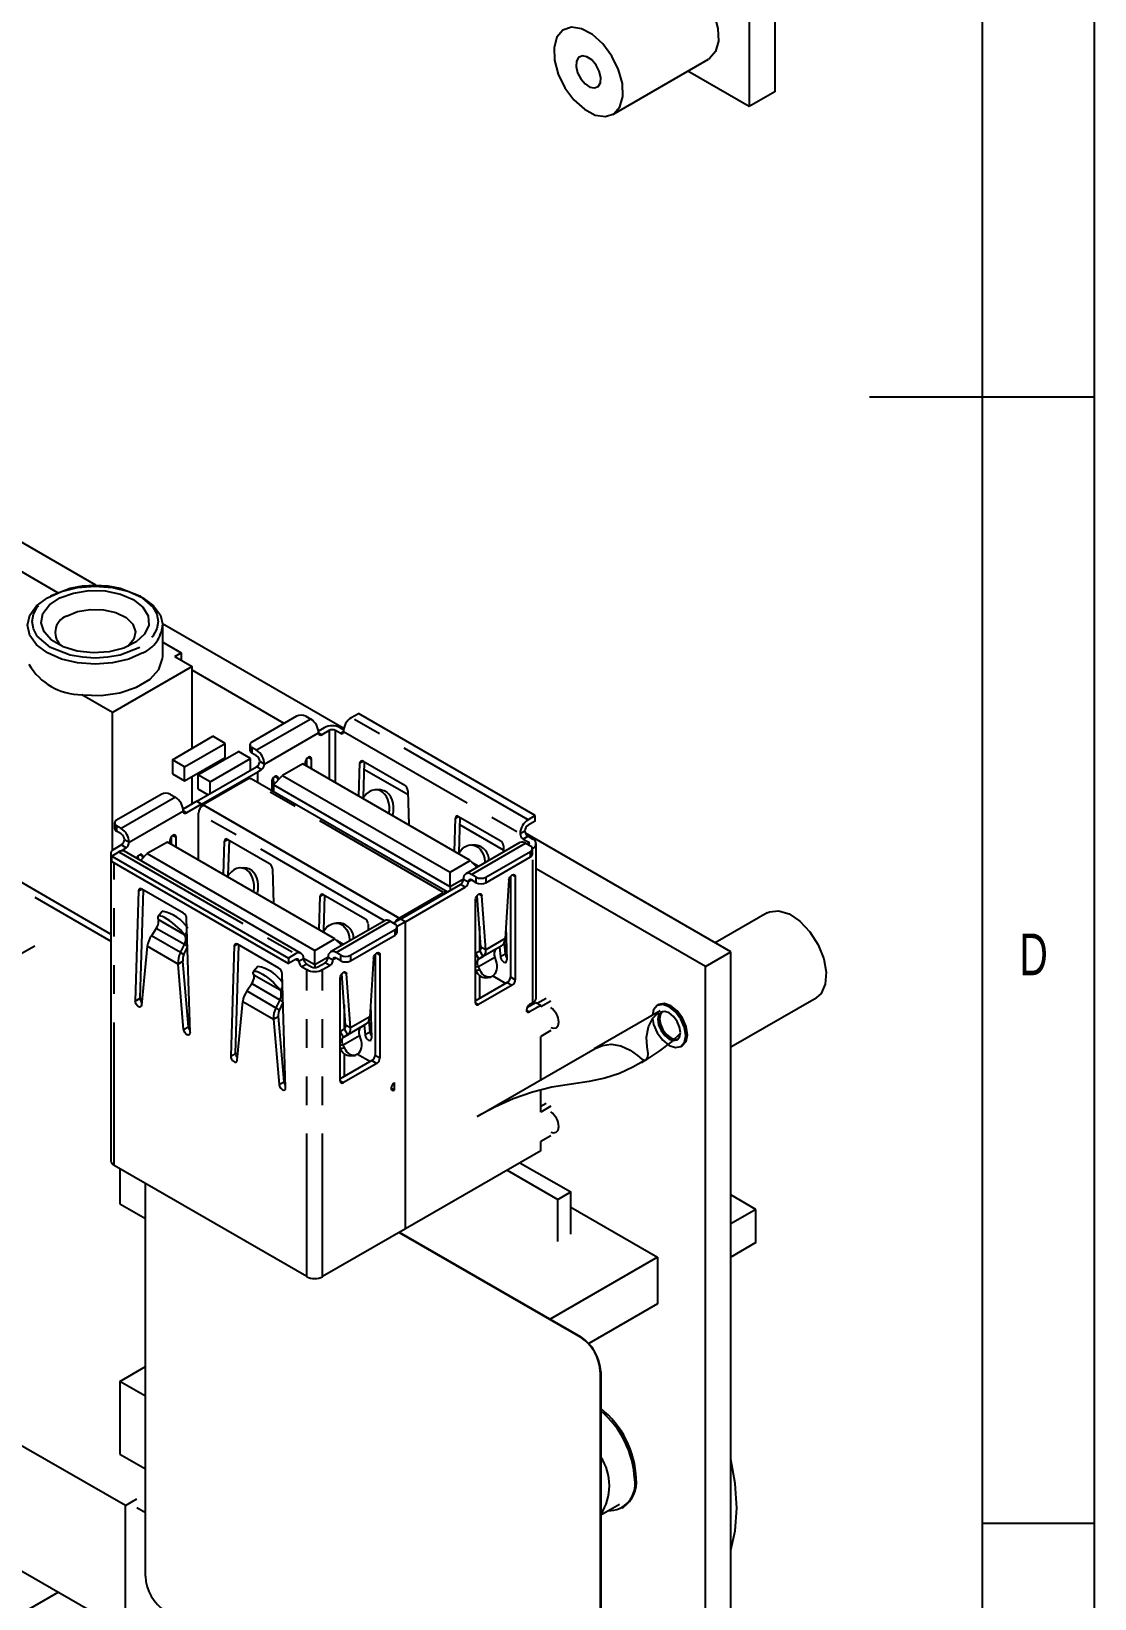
# Model space of a CAD drawing. Extents: x 5 to 415, y 3 to 292.
# Drawn here: x 367.8 to 415, y 95.2 to 164.7 of the extents above; entities that cross this region are included whole.
import ezdxf
from ezdxf.enums import TextEntityAlignment as Align

# ---------------------------------------------------------------- set-up
doc = ezdxf.new("R2010")
doc.units = 0
doc.linetypes.add('PHANTOM', pattern=[12.7, 6.35, -1.27, 1.27, -1.27, 1.27, -1.27])
doc.layers.get('0').update_dxf_attribs({"linetype": 'CONTINUOUS'})

msp = doc.modelspace()

# ---------------------------------------------------------------- linework, layer by layer
at = {"color": 7, "linetype": 'CONTINUOUS'}
for p, q in [((415, 5), (415, 292)), ((410, 287), (410, 5)), ((400.789, 221.666), (400.789, 162.058)), ((399.657, 221.013), (399.657, 161.405)), ((393.604, 161.062), (397.847, 163.512)), ((399.657, 161.405), (396.928, 162.981)), ((400.789, 162.058), (399.657, 161.405)), ((415, 148.5), (405, 148.5)), ((370.638, 140.153), (362.666, 144.755)), ((368.953, 139.82), (363.982, 142.69)), ((381.648, 133.797), (373.605, 138.44)), ((373.607, 136.987), (373.607, 138.375)), ((373.607, 137.623), (374.426, 137.15)), ((374.143, 136.987), (374.426, 137.15)), ((374.426, 137.15), (374.426, 136.824)), ((374.921, 136.538), (371.385, 134.497)), ((374.143, 136.987), (374.921, 136.538)), ((374.921, 132.914), (374.921, 136.538)), ((379, 134.019), (374.921, 136.375)), ((371.385, 134.497), (370.012, 135.29)), ((371.385, 128.39), (371.385, 134.497)), ((379.545, 134.334), (377.565, 133.191)), ((379.969, 134.334), (380.181, 134.212)), ((381.985, 134.273), (382.303, 134.456)), ((390.152, 129.925), (382.303, 134.456)), ((380.782, 133.824), (380.529, 133.677)), ((380.995, 133.701), (380.676, 133.517)), ((381.49, 133.579), (381.277, 133.701)), ((381.637, 133.739), (381.49, 133.824)), ((374.042, 132.407), (375.838, 133.444)), ((374.581, 132.096), (376.377, 133.133)), ((376.377, 133.133), (375.838, 133.444)), ((376.377, 132.511), (376.377, 133.133)), ((377.477, 133.069), (377.477, 132.824)), ((377.777, 132.824), (377.565, 132.946)), ((374.581, 132.096), (374.042, 132.407)), ((374.042, 132.407), (374.042, 131.785)), ((374.581, 131.474), (376.377, 132.511)), ((375.173, 131.733), (376.97, 132.77)), ((375.712, 131.422), (377.508, 132.459)), ((377.508, 132.459), (376.97, 132.77)), ((377.508, 131.934), (377.508, 132.459)), ((377.777, 132.579), (377.565, 132.701)), ((379.934, 132.285), (379.926, 132.164)), ((380.005, 132.118), (380.005, 132.455)), ((380.217, 131.996), (380.217, 132.436)), ((382.323, 130.78), (382.369, 132.26)), ((382.51, 132.336), (384.358, 131.269)), ((382.53, 130.737), (382.578, 132.297)), ((374.042, 131.785), (374.581, 131.474)), ((374.581, 131.474), (374.581, 132.096)), ((374.921, 130.44), (374.921, 131.67)), ((375.126, 130.558), (377.777, 132.089)), ((375.712, 131.422), (375.173, 131.733)), ((375.173, 131.733), (375.173, 131.111)), ((375.338, 130.435), (377.831, 131.874)), ((377.388, 131.538), (375.408, 130.395)), ((386.236, 126.532), (377.538, 131.553)), ((377.83, 131.874), (377.989, 131.966)), ((377.831, 131.874), (377.83, 131.874)), ((377.831, 131.384), (377.831, 131.874)), ((378.475, 131.524), (378.531, 131.556)), ((378.527, 131.297), (378.935, 131.705)), ((378.548, 131.318), (378.527, 131.606)), ((378.737, 131.507), (378.731, 131.591)), ((379.828, 132.22), (378.935, 131.705)), ((378.935, 131.705), (386.376, 127.41)), ((387.269, 127.925), (379.828, 132.22)), ((384.505, 130.842), (382.568, 131.96)), ((373.535, 130.864), (371.555, 129.721)), ((373.959, 130.864), (374.171, 130.742)), ((375.173, 131.111), (375.628, 130.848)), ((375.712, 130.897), (375.712, 131.422)), ((378.449, 131.415), (378.449, 131.027)), ((386.376, 126.766), (378.527, 131.297)), ((378.527, 131.297), (378.527, 130.982)), ((383.28, 131.065), (383.093, 131.072)), ((384.5, 131.03), (384.545, 129.497)), ((375.126, 130.558), (374.519, 130.208)), ((375.338, 130.436), (374.666, 130.048)), ((375.338, 130.436), (375.126, 130.558)), ((375.126, 130.558), (375.338, 130.435)), ((375.338, 130.436), (375.338, 130.34)), ((375.338, 130.34), (375.338, 130.435)), ((375.401, 130.39), (375.479, 130.354)), ((375.408, 130.395), (384.107, 125.373)), ((384.035, 125.415), (375.479, 130.354)), ((371.467, 129.599), (371.467, 129.354)), ((371.767, 129.354), (371.555, 129.476)), ((375.196, 127.955), (375.196, 130.027)), ((386.566, 128.331), (386.611, 129.811)), ((386.753, 129.887), (388.601, 128.82)), ((386.773, 128.288), (386.821, 129.848)), ((388.748, 128.392), (386.81, 129.511)), ((390.152, 129.925), (389.833, 129.742)), ((390.152, 129.68), (389.833, 129.497)), ((390.152, 129.68), (390.152, 129.925)), ((371.767, 129.109), (371.555, 129.231)), ((373.817, 128.751), (372.925, 128.235)), ((381.258, 124.455), (373.817, 128.751)), ((373.924, 128.816), (373.916, 128.694)), ((373.994, 128.649), (373.994, 128.985)), ((374.206, 128.526), (374.206, 128.966)), ((376.313, 127.31), (376.358, 128.791)), ((376.5, 128.867), (378.348, 127.8)), ((376.52, 127.267), (376.568, 128.827)), ((389.621, 128.884), (389.833, 128.762)), ((398.842, 123.871), (389.721, 129.137)), ((389.833, 129.007), (390.046, 128.884)), ((371.302, 128.231), (371.302, 114.595)), ((371.343, 128.129), (371.661, 128.313)), ((371.343, 127.884), (371.343, 128.129)), ((371.343, 128.129), (379.191, 123.598)), ((371.449, 128.435), (371.767, 128.619)), ((371.668, 128.317), (371.979, 128.497)), ((379.76, 123.807), (371.911, 128.338)), ((372.528, 127.982), (372.517, 128.136)), ((372.619, 127.929), (372.925, 128.235)), ((372.727, 128.038), (372.721, 128.121)), ((372.925, 128.235), (380.365, 123.94)), ((389.477, 128.726), (387.073, 127.338)), ((387.523, 128.616), (387.336, 128.623)), ((387.96, 127.19), (389.94, 128.333)), ((387.96, 126.945), (389.94, 128.088)), ((388.742, 128.581), (388.75, 128.306)), ((389.727, 128.701), (389.94, 128.578)), ((390.046, 128.476), (390.027, 128.465)), ((390.027, 128.211), (390.027, 128.456)), ((390.192, 121.821), (390.192, 128.68)), ((366.294, 127.556), (371.302, 124.665)), ((371.343, 127.884), (379.191, 123.353)), ((377.27, 127.595), (377.083, 127.602)), ((378.489, 127.561), (378.535, 126.028)), ((386.376, 127.41), (387.269, 127.925)), ((386.376, 126.766), (386.376, 127.41)), ((387.269, 127.925), (387.569, 127.624)), ((397.711, 123.218), (390.192, 127.559)), ((374.529, 125.595), (372.681, 126.662)), ((384.177, 125.333), (386.828, 126.864)), ((384.389, 125.211), (387.04, 126.741)), ((386.97, 127.109), (386.376, 126.766)), ((386.376, 126.766), (386.376, 126.603)), ((387.535, 127.19), (387.323, 127.313)), ((387.535, 126.945), (387.323, 127.068)), ((388.985, 127.06), (388.814, 124.463)), ((389.056, 127.23), (389.056, 122.76)), ((389.268, 127.211), (389.268, 122.638)), ((367.93, 126.297), (371.302, 124.35)), ((372.54, 126.586), (372.389, 121.692)), ((372.601, 121.815), (372.749, 126.623)), ((380.555, 124.861), (380.601, 126.341)), ((380.742, 126.417), (382.59, 125.351)), ((380.762, 124.818), (380.81, 126.378)), ((384.107, 125.373), (386.087, 126.516)), ((386.177, 126.546), (386.179, 126.545)), ((386.179, 126.489), (386.179, 126.545)), ((387.5, 121.617), (387.5, 126.19)), ((387.741, 124.088), (387.578, 126.381)), ((387.953, 123.966), (387.782, 126.366)), ((373.588, 125.673), (373.401, 125.45)), ((373.41, 125.308), (373.425, 125.249)), ((374.821, 120.288), (374.671, 125.356)), ((384.177, 125.333), (383.858, 125.149)), ((384.035, 125.415), (384.099, 125.37)), ((384.099, 125.288), (384.099, 125.37)), ((384.107, 125.293), (384.107, 125.373)), ((384.389, 125.211), (384.177, 125.333)), ((400.456, 125.607), (398.145, 124.274)), ((373.321, 124.917), (373.104, 124.589)), ((374.582, 124.631), (374.689, 124.758)), ((374.62, 124.559), (374.582, 124.631)), ((383.467, 125.256), (381.063, 123.868)), ((381.513, 125.146), (381.325, 125.153)), ((381.949, 123.721), (383.929, 124.864)), ((381.949, 123.476), (383.929, 124.619)), ((382.732, 125.111), (382.74, 124.836)), ((383.717, 125.231), (383.929, 125.109)), ((384.389, 125.211), (384.017, 124.996)), ((384.017, 124.741), (384.017, 124.986)), ((384.389, 111.574), (384.389, 125.211)), ((387.677, 124.994), (387.677, 123.916)), ((388.849, 124.989), (388.893, 123.513)), ((367.061, 123.647), (367.93, 124.148)), ((372.923, 124.122), (372.671, 121.507)), ((374.396, 123.843), (374.572, 124.195)), ((374.546, 123.757), (374.709, 124.082)), ((374.572, 124.195), (374.708, 124.117)), ((376.783, 124.137), (376.632, 119.243)), ((376.844, 119.366), (376.992, 124.174)), ((378.772, 123.146), (376.924, 124.213)), ((380.365, 123.94), (381.258, 124.455)), ((380.365, 123.296), (380.365, 123.94)), ((381.258, 124.455), (381.559, 124.154)), ((387.505, 123.817), (387.686, 123.921)), ((387.836, 123.662), (387.686, 123.921)), ((387.953, 123.966), (387.741, 124.088)), ((388.642, 124.127), (388.43, 124.004)), ((388.573, 124.087), (388.611, 123.653)), ((388.778, 124.294), (388.823, 123.776)), ((374.288, 123.334), (374.5, 123.456)), ((374.539, 120.428), (374.288, 123.334)), ((374.396, 123.843), (374.546, 123.757)), ((374.752, 120.551), (374.5, 123.456)), ((377.831, 123.224), (377.643, 123.001)), ((379.51, 123.782), (379.191, 123.598)), ((379.191, 123.598), (379.191, 123.353)), ((379.51, 123.537), (379.191, 123.353)), ((379.793, 123.21), (380.005, 123.088)), ((380.365, 123.296), (379.863, 123.586)), ((380.005, 123.333), (380.217, 123.21)), ((380.959, 123.639), (380.365, 123.296)), ((380.365, 123.296), (380.365, 123.177)), ((380.5, 123.21), (380.818, 123.394)), ((380.712, 123.088), (381.03, 123.272)), ((381.525, 123.721), (381.313, 123.843)), ((381.525, 123.476), (381.313, 123.598)), ((382.975, 123.591), (382.804, 120.993)), ((383.045, 123.76), (383.045, 119.291)), ((383.257, 123.741), (383.257, 119.168)), ((387.637, 123.204), (387.5, 123.192)), ((387.655, 123.557), (387.505, 123.817)), ((387.702, 123.062), (387.637, 123.204)), ((387.655, 123.557), (387.836, 123.662)), ((388.358, 123.62), (388.407, 123.469)), ((397.711, 123.218), (398.842, 123.871)), ((397.711, 63.611), (397.711, 123.218)), ((398.842, 64.264), (398.842, 123.871)), ((377.667, 122.799), (377.653, 122.859)), ((379.064, 117.839), (378.913, 122.907)), ((381.49, 118.148), (381.49, 122.72)), ((381.731, 120.619), (381.568, 122.911)), ((381.943, 120.496), (381.772, 122.896)), ((387.518, 123.046), (387.5, 123.086)), ((388.914, 122.515), (387.5, 121.699)), ((387.677, 122.826), (387.677, 121.801)), ((387.942, 122.727), (388.182, 122.749)), ((388.275, 122.803), (388.843, 122.475)), ((377.347, 122.14), (377.564, 122.468)), ((378.825, 122.182), (378.931, 122.309)), ((378.825, 122.182), (378.863, 122.109)), ((389.126, 122.393), (387.641, 121.536)), ((390.632, 121.809), (390.244, 121.585)), ((398.842, 119.653), (402.631, 121.84)), ((376.914, 119.058), (377.165, 121.673)), ((378.815, 121.746), (378.639, 121.394)), ((378.639, 121.394), (378.789, 121.307)), ((378.951, 121.632), (378.789, 121.307)), ((378.815, 121.746), (378.95, 121.668)), ((381.666, 121.524), (381.666, 120.446)), ((382.839, 121.519), (382.882, 120.043)), ((390.187, 121.617), (389.782, 121.383)), ((390.046, 121.617), (389.904, 121.536)), ((390.399, 121.495), (389.904, 121.209)), ((390.116, 121.576), (390.116, 121.669)), ((390.399, 121.495), (390.187, 121.617)), ((390.845, 121.687), (390.399, 121.429)), ((390.399, 121.429), (390.399, 121.495)), ((395.707, 121.259), (392.769, 119.563)), ((395.644, 121.531), (395.573, 121.49)), ((378.531, 120.885), (378.743, 121.007)), ((378.531, 120.885), (378.782, 117.979)), ((378.743, 121.007), (378.994, 118.102)), ((381.495, 120.347), (381.676, 120.452)), ((381.826, 120.192), (381.676, 120.452)), ((381.943, 120.496), (381.731, 120.619)), ((382.631, 120.657), (382.419, 120.534)), ((382.563, 120.617), (382.6, 120.183)), ((382.768, 120.824), (382.813, 120.306)), ((381.627, 119.735), (381.49, 119.722)), ((381.645, 120.087), (381.495, 120.347)), ((381.692, 119.592), (381.627, 119.735)), ((381.645, 120.087), (381.826, 120.192)), ((382.347, 120.151), (382.396, 119.999)), ((390.845, 120.38), (390.399, 120.123)), ((390.399, 118.192), (390.399, 120.123)), ((396.536, 120.013), (396.51, 120.021)), ((396.623, 119.671), (396.694, 119.712)), ((381.508, 119.576), (381.49, 119.616)), ((382.904, 119.046), (381.49, 118.229)), ((381.666, 119.357), (381.666, 118.331)), ((381.932, 119.258), (382.172, 119.279)), ((382.265, 119.333), (382.833, 119.005)), ((387.577, 116.563), (392.809, 119.583)), ((394.87, 118.967), (395.072, 119.083)), ((383.116, 118.923), (381.631, 118.066)), ((383.752, 117.821), (383.894, 117.739)), ((383.894, 118.066), (383.894, 117.739)), ((390.399, 116.759), (390.399, 117.736)), ((390.632, 117.138), (390.399, 117.004)), ((390.845, 117.016), (390.399, 116.759)), ((390.845, 115.709), (390.399, 115.452)), ((390.399, 115.044), (384.389, 111.574)), ((390.399, 115.044), (390.399, 115.452)), ((380.005, 109.452), (371.449, 114.391)), ((371.707, 114.242), (371.707, 112.683)), ((388.911, 114.185), (391.162, 112.885)), ((389.477, 114.512), (391.728, 113.212)), ((372.839, 96.147), (372.839, 113.588)), ((391.162, 112.885), (391.728, 113.212)), ((391.162, 111.007), (391.162, 112.885)), ((391.728, 111.334), (391.728, 113.212)), ((399.957, 112.435), (398.842, 113.079)), ((371.707, 112.683), (372.839, 112.03)), ((391.728, 112.535), (395.577, 110.313)), ((399.957, 112.435), (398.842, 111.792)), ((399.957, 110.966), (399.957, 112.435)), ((384.389, 111.574), (380.712, 109.452)), ((384.114, 111.416), (392.147, 106.778)), ((384.132, 111.426), (392.165, 106.789)), ((399.957, 110.966), (398.842, 110.322)), ((395.577, 110.313), (390.818, 107.566)), ((395.577, 110.313), (395.577, 108.239)), ((395.577, 108.239), (392.535, 106.483)), ((371.707, 104.802), (372.839, 105.456)), ((393.045, 105.223), (393.045, 84.483)), ((393.063, 105.233), (393.063, 84.493)), ((371.707, 104.802), (371.707, 101.577)), ((372.839, 104.148), (371.707, 104.802)), ((371.95, 99.285), (366.647, 102.346)), ((371.707, 101.577), (372.839, 100.923)), ((371.95, 99.285), (372.465, 99.582)), ((371.95, 93.732), (371.95, 99.285)), ((372.839, 98.967), (372.465, 99.183)), ((393.063, 98.872), (393.902, 99.356)), ((394.002, 99.183), (394.072, 99.224)), ((410, 98.5), (415, 98.5)), ((366.647, 96.794), (371.95, 93.732)), ((368.985, 95.444), (360.178, 90.359))]:
    msp.add_line(p, q, dxfattribs=at)
at = {"color": 8, "linetype": 'PHANTOM'}
for p, q in [((380.181, 134.212), (377.777, 132.824)), ((380.995, 133.701), (380.995, 131.547)), ((381.277, 131.384), (381.277, 133.701)), ((381.49, 133.579), (381.631, 133.66)), ((381.631, 133.66), (389.48, 129.129)), ((389.833, 129.742), (381.985, 134.273)), ((377.565, 132.946), (377.565, 132.701)), ((378.131, 132.211), (380.535, 133.599)), ((380.535, 133.599), (380.676, 133.517)), ((377.919, 132.334), (378.131, 132.211)), ((380.075, 132.517), (380.217, 132.436)), ((382.369, 132.26), (382.505, 132.339)), ((386.087, 126.516), (377.388, 131.538)), ((377.989, 131.966), (377.777, 132.089)), ((378.602, 131.666), (378.731, 131.591)), ((374.171, 130.742), (371.767, 129.354)), ((371.555, 129.476), (371.555, 129.231)), ((372.12, 128.742), (374.525, 130.129)), ((374.525, 130.129), (374.666, 130.048)), ((383.464, 125.254), (375.196, 130.027)), ((386.611, 129.811), (386.748, 129.89)), ((371.908, 128.864), (372.12, 128.742)), ((374.065, 129.048), (374.206, 128.966)), ((376.358, 128.791), (376.495, 128.869)), ((389.48, 129.129), (389.692, 129.252)), ((389.833, 129.007), (389.621, 128.884)), ((389.833, 128.762), (389.833, 128.64)), ((371.661, 128.313), (379.51, 123.782)), ((371.979, 128.497), (371.767, 128.619)), ((372.591, 128.196), (372.721, 128.121)), ((387.323, 127.313), (389.727, 128.701)), ((389.94, 128.088), (389.94, 128.333)), ((390.046, 121.617), (390.046, 128.476)), ((371.449, 114.391), (371.449, 127.823)), ((387.335, 127.859), (387.655, 127.674)), ((372.54, 126.586), (372.676, 126.665)), ((387.04, 126.741), (386.828, 126.864)), ((386.97, 127.109), (387.182, 126.986)), ((387.323, 127.068), (387.182, 126.986)), ((387.535, 126.945), (387.535, 127.19)), ((387.96, 127.19), (387.96, 126.945)), ((389.126, 127.292), (389.268, 127.211)), ((380.601, 126.341), (380.737, 126.42)), ((387.782, 126.366), (387.653, 126.441)), ((374.582, 124.631), (373.41, 125.308)), ((374.396, 123.843), (373.104, 124.589)), ((374.572, 124.195), (373.321, 124.917)), ((381.313, 123.843), (383.717, 125.231)), ((383.929, 124.619), (383.929, 124.864)), ((374.288, 123.334), (372.923, 124.122)), ((376.783, 124.137), (376.919, 124.216)), ((381.324, 124.389), (381.645, 124.204)), ((388.43, 124.004), (387.655, 123.557)), ((388.642, 124.127), (387.836, 123.662)), ((388.814, 124.463), (387.953, 123.966)), ((379.651, 123.455), (379.51, 123.537)), ((379.651, 123.455), (379.863, 123.578)), ((380.005, 123.333), (379.793, 123.21)), ((381.03, 123.272), (380.818, 123.394)), ((380.959, 123.639), (381.171, 123.517)), ((381.313, 123.598), (381.171, 123.517)), ((381.525, 123.476), (381.525, 123.721)), ((381.949, 123.721), (381.949, 123.476)), ((383.116, 123.823), (383.257, 123.741)), ((388.358, 123.62), (387.637, 123.204)), ((388.823, 123.776), (388.611, 123.653)), ((377.653, 122.859), (378.825, 122.182)), ((380.005, 109.452), (380.005, 123.088)), ((380.712, 109.452), (380.712, 123.088)), ((381.772, 122.896), (381.642, 122.971)), ((387.702, 123.062), (387.518, 123.046)), ((388.914, 122.515), (389.126, 122.393)), ((389.056, 122.76), (389.268, 122.638)), ((372.389, 121.692), (372.601, 121.815)), ((377.347, 122.14), (378.639, 121.394)), ((377.564, 122.468), (378.815, 121.746)), ((377.165, 121.673), (378.531, 120.885)), ((387.5, 121.617), (387.641, 121.536)), ((389.763, 121.291), (389.904, 121.209)), ((374.539, 120.428), (374.752, 120.551)), ((382.419, 120.534), (381.645, 120.087)), ((382.631, 120.657), (381.826, 120.192)), ((382.804, 120.993), (381.943, 120.496)), ((382.347, 120.151), (381.627, 119.735)), ((382.813, 120.306), (382.6, 120.183)), ((376.632, 119.243), (376.844, 119.366)), ((381.692, 119.592), (381.508, 119.576)), ((382.904, 119.046), (383.116, 118.923)), ((383.045, 119.291), (383.257, 119.168)), ((378.782, 117.979), (378.994, 118.102)), ((381.49, 118.148), (381.631, 118.066)), ((392.147, 106.778), (392.165, 106.789)), ((393.063, 105.233), (393.045, 105.223))]:
    msp.add_line(p, q, dxfattribs=at)
at = {"color": 7, "linetype": 'CONTINUOUS', "flags": 128}
for points in [[(395.672, 167.279), (396.007, 167.379), (396.458, 167.311), (396.939, 167.056), (397.402, 166.638), (397.803, 166.099), (398.101, 165.49), (398.268, 164.873), (398.287, 164.306), (398.157, 163.847), (397.89, 163.538), (397.847, 163.512)], [(391.176, 162.851), (391.474, 162.243), (391.874, 161.703), (392.338, 161.286), (392.819, 161.031), (393.27, 160.963), (393.647, 161.089), (393.914, 161.397), (394.045, 161.857), (394.025, 162.424), (393.858, 163.041), (393.56, 163.649), (393.16, 164.189), (392.696, 164.606), (392.216, 164.862), (391.764, 164.929), (391.387, 164.803), (391.12, 164.495), (390.99, 164.035), (391.009, 163.469), (391.176, 162.851)], [(393, 162.98), (392.86, 163.251), (392.667, 163.475), (392.451, 163.619), (392.246, 163.661), (392.082, 163.593), (391.984, 163.427), (391.967, 163.188), (392.034, 162.912), (392.174, 162.641), (392.367, 162.417), (392.583, 162.273), (392.788, 162.232), (392.952, 162.299), (393.05, 162.465), (393.067, 162.704), (393, 162.98)], [(367.607, 138.376), (367.709, 138.823), (368.009, 139.241), (368.486, 139.6), (369.107, 139.875), (369.831, 140.048), (370.607, 140.107), (371.384, 140.048), (372.107, 139.875), (372.729, 139.6), (373.205, 139.241), (373.505, 138.823), (373.607, 138.375), (373.607, 138.374)], [(372.304, 139.518), (372.729, 139.186), (372.965, 138.796), (372.992, 138.383), (372.807, 137.984), (372.426, 137.635), (371.884, 137.365), (371.228, 137.2), (370.517, 137.154), (369.815, 137.231), (369.182, 137.424), (368.676, 137.716), (368.342, 138.081), (368.209, 138.487), (368.289, 138.897), (368.575, 139.276), (369.042, 139.589), (369.647, 139.808), (370.339, 139.915), (371.053, 139.9), (371.729, 139.763), (372.304, 139.518)], [(369.334, 138.783), (369.817, 138.982), (370.385, 139.08), (370.977, 139.066), (371.529, 138.941), (371.981, 138.72), (372.284, 138.426), (372.406, 138.091), (372.332, 137.752), (372.072, 137.445), (372.062, 137.436)], [(370.012, 135.29), (370.869, 135.262), (371.705, 135.375), (372.45, 135.621), (373.045, 135.978), (373.441, 136.418), (373.604, 136.904), (373.607, 136.987)], [(380.217, 132.436), (380.207, 132.491), (380.177, 132.526), (380.133, 132.536), (380.081, 132.52), (380.028, 132.48), (379.981, 132.422), (379.949, 132.354), (379.934, 132.285)], [(378.731, 131.591), (378.717, 131.643), (378.684, 131.673), (378.638, 131.678), (378.585, 131.657), (378.532, 131.612), (378.489, 131.551), (378.459, 131.482), (378.449, 131.415)], [(383.654, 129.984), (383.676, 130.153), (383.675, 130.321), (383.653, 130.483), (383.61, 130.634), (383.547, 130.768), (383.466, 130.882), (383.37, 130.972), (383.262, 131.034), (383.146, 131.067), (383.025, 131.07), (382.903, 131.042), (382.784, 130.985), (382.672, 130.901), (382.57, 130.791), (382.482, 130.66)], [(383.841, 129.976), (383.863, 130.146), (383.863, 130.314), (383.84, 130.476), (383.797, 130.627), (383.734, 130.761), (383.653, 130.875), (383.557, 130.964), (383.45, 131.027), (383.333, 131.06), (383.283, 131.065)], [(374.206, 128.966), (374.196, 129.021), (374.167, 129.056), (374.123, 129.067), (374.071, 129.051), (374.017, 129.011), (373.971, 128.952), (373.938, 128.884), (373.924, 128.816)], [(389.864, 128.622), (389.877, 128.636), (389.888, 128.658), (389.892, 128.68), (389.888, 128.703), (389.877, 128.724), (389.858, 128.744), (389.833, 128.762)], [(371.449, 128.435), (371.386, 128.392), (371.34, 128.342), (371.312, 128.288), (371.302, 128.231), (371.312, 128.175), (371.34, 128.121), (371.343, 128.118)], [(372.721, 128.121), (372.707, 128.173), (372.674, 128.203), (372.628, 128.208), (372.574, 128.187), (372.522, 128.143), (372.478, 128.081), (372.453, 128.025)], [(386.725, 128.211), (386.813, 128.342), (386.914, 128.451), (387.026, 128.536), (387.145, 128.593), (387.268, 128.621), (387.389, 128.618), (387.505, 128.585), (387.613, 128.522), (387.709, 128.433), (387.789, 128.319), (387.853, 128.185), (387.896, 128.034), (387.918, 127.872), (387.92, 127.827)], [(377.644, 126.514), (377.665, 126.683), (377.665, 126.851), (377.643, 127.014), (377.599, 127.164), (377.536, 127.299), (377.456, 127.412), (377.36, 127.502), (377.252, 127.564), (377.136, 127.597), (377.014, 127.6), (376.892, 127.573), (376.773, 127.516), (376.661, 127.431), (376.56, 127.321), (376.472, 127.191)], [(377.831, 126.507), (377.852, 126.676), (377.852, 126.844), (377.83, 127.006), (377.787, 127.157), (377.724, 127.292), (377.643, 127.405), (377.547, 127.495), (377.439, 127.557), (377.323, 127.59), (377.272, 127.595)], [(388.985, 127.06), (389, 127.129), (389.032, 127.197), (389.079, 127.255), (389.132, 127.295), (389.184, 127.311), (389.228, 127.301), (389.258, 127.266), (389.268, 127.211)], [(387.5, 126.19), (387.51, 126.257), (387.539, 126.326), (387.583, 126.387), (387.636, 126.432), (387.689, 126.453), (387.735, 126.448), (387.768, 126.418), (387.782, 126.366)], [(374.582, 124.631), (374.495, 124.737), (374.393, 124.847), (374.281, 124.957), (374.162, 125.064), (374.04, 125.165), (373.918, 125.255), (373.802, 125.333), (373.694, 125.395), (373.598, 125.44), (373.518, 125.466), (373.455, 125.473), (373.411, 125.459), (373.389, 125.427), (373.389, 125.376), (373.41, 125.308)], [(400.456, 125.607), (400.552, 125.654), (400.964, 125.703), (401.432, 125.559), (401.912, 125.235), (402.355, 124.763), (402.719, 124.19), (402.968, 123.571), (403.077, 122.966), (403.036, 122.436), (402.849, 122.032), (402.631, 121.84)], [(380.714, 124.741), (380.802, 124.872), (380.904, 124.982), (381.016, 125.066), (381.135, 125.123), (381.257, 125.151), (381.378, 125.148), (381.495, 125.115), (381.603, 125.053), (381.698, 124.963), (381.779, 124.85), (381.842, 124.715), (381.885, 124.564), (381.908, 124.402), (381.91, 124.357)], [(382.975, 123.591), (382.989, 123.659), (383.022, 123.727), (383.068, 123.786), (383.122, 123.826), (383.174, 123.842), (383.218, 123.831), (383.247, 123.796), (383.257, 123.741)], [(387.637, 123.204), (387.611, 123.27), (387.595, 123.334), (387.588, 123.395), (387.59, 123.449), (387.603, 123.495), (387.625, 123.531), (387.655, 123.557)], [(388.407, 123.469), (388.432, 123.372), (388.445, 123.273), (388.445, 123.175), (388.433, 123.082), (388.409, 122.995), (388.373, 122.918), (388.327, 122.852), (388.273, 122.801), (388.211, 122.765), (388.143, 122.746), (388.073, 122.744), (388.001, 122.759), (387.931, 122.792), (387.864, 122.84), (387.802, 122.902), (387.748, 122.977), (387.702, 123.062)], [(388.611, 123.653), (388.627, 123.584), (388.661, 123.516), (388.708, 123.459), (388.761, 123.42), (388.813, 123.407), (388.857, 123.419), (388.884, 123.456), (388.893, 123.513)], [(377.653, 122.859), (377.631, 122.926), (377.632, 122.977), (377.654, 123.01), (377.697, 123.023), (377.76, 123.017), (377.841, 122.991), (377.937, 122.946), (378.045, 122.883), (378.161, 122.806), (378.282, 122.716), (378.404, 122.615), (378.523, 122.508), (378.635, 122.398), (378.737, 122.288), (378.825, 122.182)], [(381.49, 122.72), (381.5, 122.787), (381.529, 122.856), (381.573, 122.918), (381.625, 122.962), (381.679, 122.983), (381.725, 122.978), (381.758, 122.948), (381.772, 122.896)], [(372.671, 121.507), (372.656, 121.456), (372.622, 121.428), (372.574, 121.425), (372.521, 121.448), (372.469, 121.494), (372.426, 121.557), (372.398, 121.626), (372.389, 121.692)], [(392.809, 119.583), (393.139, 119.716), (393.528, 119.772), (393.962, 119.704), (394.376, 119.51), (394.691, 119.276), (394.885, 119.113), (395.003, 119.062), (395.096, 119.1), (395.159, 119.195), (395.163, 119.366), (395.122, 119.661), (395.101, 120.081), (395.179, 120.542), (395.378, 120.932), (395.631, 121.188)], [(396.841, 120.152), (396.784, 120.513), (396.623, 120.884), (396.383, 121.209), (396.098, 121.438), (395.814, 121.537), (395.573, 121.49), (395.412, 121.305), (395.357, 121.057)], [(396.602, 120.29), (396.564, 120.535), (396.455, 120.786), (396.291, 121.007), (396.098, 121.162), (395.906, 121.229), (395.742, 121.198), (395.633, 121.072), (395.595, 120.872), (395.633, 120.627), (395.742, 120.375), (395.906, 120.154), (396.098, 119.999), (396.291, 119.932), (396.455, 119.964), (396.564, 120.089), (396.602, 120.29)], [(396.912, 120.193), (396.855, 120.554), (396.694, 120.925), (396.453, 121.25), (396.169, 121.479), (395.885, 121.578), (395.644, 121.531)], [(395.779, 121.215), (395.704, 121.113), (395.665, 120.912), (395.704, 120.668), (395.813, 120.416), (395.976, 120.195), (396.169, 120.04), (396.362, 119.973), (396.488, 119.987)], [(395.819, 121.228), (395.819, 121.228), (395.712, 121.104), (395.674, 120.907), (395.712, 120.667), (395.819, 120.419), (395.98, 120.203), (396.169, 120.05), (396.359, 119.984), (396.519, 120.015)], [(374.821, 120.288), (374.813, 120.232), (374.785, 120.194), (374.742, 120.182), (374.69, 120.196), (374.636, 120.234), (374.589, 120.292), (374.555, 120.36), (374.539, 120.428)], [(390.845, 120.513), (390.958, 120.479), (391.084, 120.504), (391.169, 120.601), (391.198, 120.756)], [(395.361, 120.912), (395.412, 120.649), (395.573, 120.277), (395.814, 119.953), (396.098, 119.723), (396.383, 119.625), (396.623, 119.671), (396.784, 119.857), (396.841, 120.152)], [(381.627, 119.735), (381.601, 119.801), (381.584, 119.865), (381.577, 119.925), (381.58, 119.979), (381.592, 120.025), (381.614, 120.062), (381.645, 120.087)], [(382.396, 119.999), (382.421, 119.902), (382.434, 119.804), (382.435, 119.706), (382.423, 119.612), (382.399, 119.525), (382.363, 119.448), (382.317, 119.382), (382.262, 119.331), (382.2, 119.295), (382.133, 119.276), (382.063, 119.274), (381.991, 119.29), (381.921, 119.322), (381.853, 119.37), (381.792, 119.433), (381.737, 119.507), (381.692, 119.592)], [(382.6, 120.183), (382.616, 120.115), (382.65, 120.047), (382.697, 119.989), (382.751, 119.951), (382.803, 119.937), (382.846, 119.949), (382.874, 119.987), (382.882, 120.043)], [(396.598, 120.256), (396.215, 119.889), (395.678, 119.476), (395.096, 119.1), (394.495, 118.759), (393.892, 118.476), (393.251, 118.26), (392.556, 118.114), (391.76, 117.999), (390.897, 117.859), (390.034, 117.646), (389.179, 117.345), (388.365, 116.978), (387.577, 116.563)], [(396.694, 119.712), (396.694, 119.712), (396.855, 119.897), (396.912, 120.193)], [(376.632, 119.243), (376.64, 119.177), (376.668, 119.107), (376.711, 119.045), (376.763, 118.999), (376.817, 118.975), (376.864, 118.978), (376.898, 119.007), (376.914, 119.058)], [(378.782, 117.979), (378.798, 117.91), (378.832, 117.842), (378.879, 117.785), (378.933, 117.746), (378.985, 117.732), (379.028, 117.745), (379.056, 117.782), (379.064, 117.839)], [(390.845, 115.875), (390.958, 115.841), (391.084, 115.866), (391.169, 115.963), (391.198, 116.118)], [(399.111, 99.173), (399.04, 100.262), (398.842, 101.344)], [(398.842, 97.313), (399.04, 98.167), (399.111, 99.173)]]:
    msp.add_lwpolyline(points, dxfattribs=at)
at = {"color": 8, "linetype": 'PHANTOM', "flags": 128}
for points in [[(368.627, 139.681), (369.495, 140.022), (370.04, 140.122), (370.607, 140.155), (371.175, 140.122), (371.719, 140.022), (372.587, 139.681), (373.177, 139.18), (373.35, 138.866), (373.407, 138.538), (373.35, 138.21), (373.177, 137.896), (372.587, 137.395)], [(372.587, 137.395), (371.719, 137.055), (371.175, 136.955), (370.607, 136.922), (370.039, 136.955), (369.495, 137.055), (368.627, 137.395), (368.038, 137.896), (367.865, 138.211), (367.807, 138.538), (367.865, 138.866), (368.038, 139.18), (368.627, 139.681)], [(372.729, 137.151), (372.107, 136.875), (371.384, 136.702), (370.607, 136.643), (369.831, 136.702), (369.107, 136.875), (368.486, 137.151), (368.009, 137.509), (367.709, 137.927), (367.607, 138.375), (367.607, 138.376)]]:
    msp.add_lwpolyline(points, dxfattribs=at)
at = {"color": 7, "linetype": 'CONTINUOUS'}
for centre, radius, start, end in [((369.607, 138.061), 0.772, 110.65094, 233.97992), ((370.018, 138.008), 2.718, 210.12855, 269.87683), ((379.757, 133.925), 0.461, 62.60967, 117.39033), ((379.767, 133.564), 0.768, 2.60548, 57.39452), ((381.136, 133.141), 0.769, 62.60967, 117.39033), ((381.136, 133.428), 0.307, 62.60967, 117.39033), ((381.545, 133.646), 0.0873, 230.79671, 9.21404), ((382.399, 133.625), 0.768, 122.60548, 177.39452), ((377.612, 133.069), 0.131, 110.78342, 249.21658), ((380.621, 133.585), 0.0873, 170.78596, 309.20329), ((377.627, 132.839), 0.151, 185.6948, 245.62534), ((377.363, 132.176), 0.768, 2.60548, 57.39452), ((377.612, 132.32), 0.307, 2.60548, 57.39452), ((377.612, 132.348), 0.307, 302.60548, 357.39452), ((382.455, 132.27), 0.0866, 50.34513, 186.2024), ((377.476, 131.415), 0.151, 65.69288, 125.61758), ((377.824, 132.225), 0.307, 302.60548, 357.39452), ((373.747, 130.455), 0.461, 62.60967, 117.39033), ((384.191, 131.01), 0.309, 3.84994, 57.3049), ((373.757, 130.094), 0.768, 2.60548, 57.39452), ((375.659, 130.006), 0.463, 123.80657, 177.30768), ((371.601, 129.599), 0.131, 110.78342, 249.21658), ((374.611, 130.115), 0.0873, 170.78596, 309.20329), ((386.697, 129.821), 0.0866, 50.34513, 186.2024), ((390.248, 129.094), 0.768, 122.60548, 177.39452), ((389.999, 129.238), 0.307, 122.60548, 177.39452), ((371.617, 129.369), 0.151, 185.6948, 245.62534), ((371.353, 128.707), 0.768, 2.60548, 57.39452), ((371.601, 128.85), 0.307, 2.60548, 57.39452), ((371.601, 128.878), 0.307, 302.60548, 357.39452), ((376.444, 128.8), 0.0866, 50.34513, 186.2024), ((388.434, 128.56), 0.309, 3.84994, 57.3049), ((389.581, 128.496), 0.251, 54.38242, 114.30712), ((389.787, 129.143), 0.307, 182.60548, 237.39452), ((389.999, 129.266), 0.307, 182.60548, 237.39452), ((389.968, 128.68), 0.218, 290.78342, 69.21658), ((371.807, 128.109), 0.251, 65.69288, 125.61758), ((371.813, 128.756), 0.307, 302.60548, 357.39452), ((387.409, 127.935), 0.69, 359.57644, 80.33322), ((389.893, 128.456), 0.131, 290.78342, 69.21658), ((389.877, 128.226), 0.151, 294.37466, 354.3052), ((378.181, 127.54), 0.309, 3.84994, 57.3049), ((387.185, 127.144), 0.218, 50.79671, 189.21404), ((372.626, 126.596), 0.0866, 50.34513, 186.2024), ((386.663, 127.123), 0.307, 302.60548, 357.39452), ((386.875, 127), 0.307, 302.60548, 357.39452), ((387.268, 127), 0.0873, 50.79671, 189.21404), ((387.747, 127.6), 0.461, 242.60967, 297.39033), ((387.747, 127.355), 0.461, 242.60967, 297.39033), ((380.687, 126.351), 0.0866, 50.34513, 186.2024), ((386.19, 126.349), 0.196, 93.36147, 121.64498), ((386.182, 126.438), 0.108, 55.11832, 92.65711), ((373.344, 124.085), 1.608, 31.07817, 81.25389), ((374.363, 125.335), 0.309, 3.84994, 57.3049), ((382.424, 125.091), 0.309, 3.84994, 57.3049), ((383.571, 125.027), 0.251, 54.38242, 114.30712), ((384.352, 124.991), 0.455, 123.75995, 152.57576), ((373.984, 123.978), 1.071, 145.19617, 172.23952), ((372.888, 125.234), 0.537, 323.80457, 1.52839), ((381.398, 124.465), 0.69, 359.57644, 80.33322), ((383.883, 124.986), 0.131, 290.78342, 69.21658), ((383.867, 124.756), 0.151, 294.37466, 354.3052), ((374.128, 124.439), 0.506, 331.24071, 13.65465), ((376.869, 124.146), 0.0866, 50.34513, 186.2024), ((381.175, 123.674), 0.218, 50.79671, 189.21404), ((387.588, 124.046), 0.159, 308.14262, 15.32305), ((387.651, 123.908), 0.308, 306.92312, 10.93925), ((388.662, 123.762), 0.335, 133.75855, 205.01421), ((388.412, 124.457), 0.402, 304.80507, 0.86723), ((375.267, 123.392), 0.98, 152.61097, 183.39406), ((375.053, 123.525), 0.557, 155.45835, 187.0865), ((377.552, 121.601), 1.648, 33.51502, 80.23397), ((379.648, 123.613), 0.218, 350.78596, 129.20329), ((379.565, 123.469), 0.0873, 350.78596, 129.20329), ((379.958, 123.469), 0.307, 182.60548, 237.39452), ((380.17, 123.592), 0.307, 182.60548, 237.39452), ((380.358, 123.483), 0.307, 242.60967, 297.39033), ((380.652, 123.653), 0.307, 302.60548, 357.39452), ((380.864, 123.53), 0.307, 302.60548, 357.39452), ((381.258, 123.531), 0.0873, 50.79671, 189.21404), ((381.737, 124.13), 0.461, 242.60967, 297.39033), ((381.737, 123.885), 0.461, 242.60967, 297.39033), ((389.142, 123.814), 0.321, 186.84491, 218.28933), ((377.146, 122.781), 0.522, 323.26101, 2.07194), ((378.605, 122.886), 0.309, 3.84994, 57.3049), ((380.358, 123.77), 0.769, 242.60967, 297.39033), ((387.968, 123.203), 0.476, 199.31169, 267.06005), ((388.749, 122.774), 0.307, 302.60548, 357.39452), ((388.961, 122.652), 0.307, 302.60548, 357.39452), ((372.913, 121.825), 0.312, 181.77567, 222.0969), ((378.226, 121.529), 1.071, 145.19617, 172.23952), ((378.362, 121.991), 0.515, 331.61286, 13.2825), ((389.942, 121.846), 0.251, 294.37466, 354.3052), ((379.51, 120.943), 0.98, 152.61097, 183.39406), ((379.296, 121.076), 0.557, 155.45835, 187.0865), ((387.586, 121.603), 0.0873, 170.78596, 309.20329), ((389.849, 121.277), 0.0873, 170.78596, 309.20329), ((390.07, 121.277), 0.307, 122.60548, 177.39452), ((390.345, 120.714), 0.854, 2.78273, 54.20433), ((375.071, 120.589), 0.321, 186.84491, 218.28933), ((381.577, 120.577), 0.159, 308.14262, 15.32305), ((381.641, 120.438), 0.308, 306.92312, 10.93925), ((382.651, 120.292), 0.335, 133.75855, 205.01421), ((382.402, 120.987), 0.402, 304.80507, 0.86723), ((383.132, 120.344), 0.321, 186.84491, 218.28933), ((377.156, 119.375), 0.312, 181.77567, 222.0969), ((381.957, 119.733), 0.476, 199.31169, 267.06005), ((382.738, 119.305), 0.307, 302.60548, 357.39452), ((382.95, 119.182), 0.307, 302.60548, 357.39452), ((379.313, 118.14), 0.321, 186.84491, 218.28933), ((381.576, 118.134), 0.0873, 170.78596, 309.20329), ((383.839, 117.807), 0.0873, 170.78596, 309.20329), ((384.059, 117.807), 0.307, 122.60548, 177.39452), ((390.345, 116.076), 0.854, 2.78273, 54.20433), ((371.552, 114.62), 0.251, 185.6948, 245.62534), ((380.358, 110.134), 0.769, 242.60967, 297.39033), ((391.095, 105.134), 1.952, 2.60548, 57.39452), ((391.113, 105.145), 1.952, 2.60548, 57.39452), ((390.403, 100.294), 4.243, 2.55053, 51.18542), ((390.28, 100.227), 4.296, 2.8609, 49.63676), ((391.161, 100.17), 2.289, 326.16993, 33.83007), ((393.413, 100.235), 1.177, 268.73747, 10.10836), ((393.279, 100.341), 1.37, 305.37932, 5.93286), ((374.789, 96.236), 1.952, 182.60548, 237.39452)]:
    msp.add_arc(centre, radius, start, end, dxfattribs=at)
at = {"color": 8, "linetype": 'PHANTOM'}
msp.add_arc((372.108, 138.523), 1.506, 294.31321, 354.32987, dxfattribs=at)

# ---------------------------------------------------------------- texts
at = {"color": 7, "linetype": 'CONTINUOUS', "width": 0.7}
msp.add_text('D', height=1.852, dxfattribs=at).set_placement((411.667, 122.281), align=Align.BOTTOM_LEFT)

doc.saveas('drawing.dxf')
